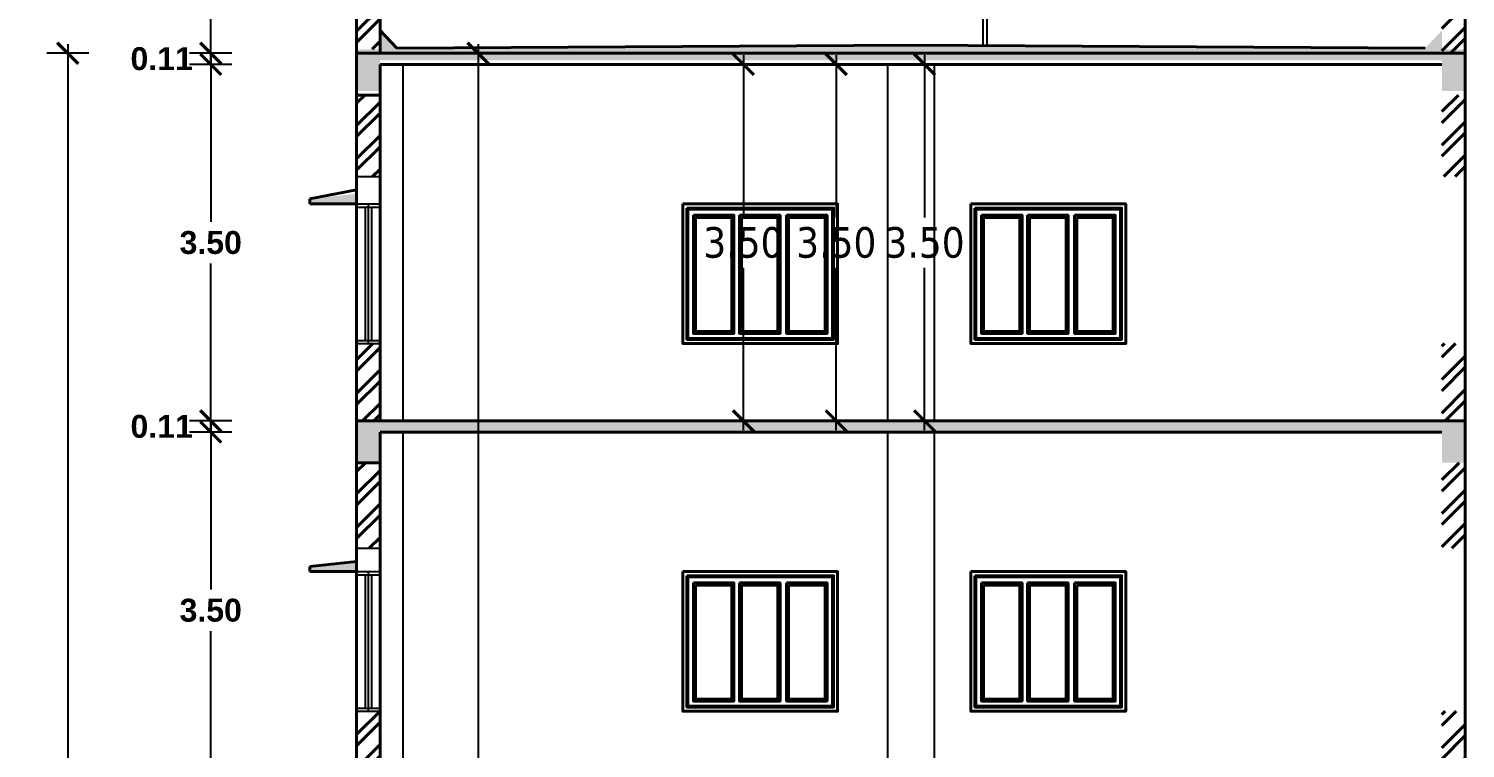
# Model space of a CAD drawing. Header units: metres. Extents: x 2770 to 3790, y -2264 to -643.
# Drawn here: x 3757.29 to 3771.4, y -2222.94 to -2215.88 of the extents above; entities that cross this region are included whole.
import ezdxf

# ---------------------------------------------------------------- set-up
doc = ezdxf.new("R2010")
doc.units = ezdxf.units.M
doc.header["$MEASUREMENT"] = 0
doc.header["$PDMODE"] = 2
doc.layers.add('BLK_1_FLR_1_WC_BATH_HT', color=223, linetype='Continuous')
doc.layers.add('BLK_1_HT_OF_BLDG', color=5, linetype='Continuous')
doc.styles.add('CEN-GOT', font='arialbd.ttf')
doc.styles.add('STYLE1', font='tahoma.ttf', dxfattribs={"height": 0.4})
doc.styles.add('STYLE2', font='tahoma.ttf', dxfattribs={"height": 0.3})
doc.dimstyles.new('STY', dxfattribs={"dimscale": 0.9, "dimtxt": 0.23, "dimasz": 0.18, "dimexe": 0.15, "dimexo": 0.6, "dimgap": 0.1, "dimtad": 1, "dimtih": 1, "dimtoh": 1, "dimzin": 0, "dimdsep": 46, "dimtxsty": 'STYLE1', "dimblk": 'CLOSEDBLANK', "dimcen": 0.09375, "dimdle": 0.1, "dimse1": 1, "dimse2": 1, "dimadec": 0, "dimazin": 0, "dimtfac": 1, "dimtmove": 2, "dimatfit": 2, "dimfxl": 0, "dimtolj": 1, "dimtzin": 0, "dimarcsym": 0})

# ---------------------------------------------------------------- blocks, each defined once
blk = doc.blocks.new('_ArchTick')
at = {"color": 0, "lineweight": 0, "const_width": 0.15}
blk.add_lwpolyline([(-0.5, -0.5), (0.5, 0.5)], dxfattribs=at)
blk = doc.blocks.new('*D333')
at = {"color": 0, "lineweight": -2}
for p, q in [((3759.082, -2219.746), (3759.082, -2221.381)), ((3759.289, -2219.836), (3758.875, -2219.836)), ((3759.082, -2223.426), (3759.082, -2221.791)), ((3759.289, -2223.336), (3758.875, -2223.336))]:
    blk.add_line(p, q, dxfattribs=at)
at = {"layer": 'Defpoints', "color": 0, "linetype": 'ByBlock', "lineweight": -3}
for p in [(3759.082, -2219.836), (3760.745, -2219.836), (3760.745, -2223.336)]:
    blk.add_point(p, dxfattribs=at)
at = {"color": 0, "linetype": 'ByBlock', "lineweight": -2, "xscale": 0.207, "yscale": 0.207, "zscale": 0.207}
for p, rotation in [((3759.082, -2219.836), 90), ((3759.082, -2223.336), 270)]:
    blk.add_blockref('_ArchTick', p, dxfattribs=dict(at, rotation=rotation))
at = {"color": 0, "linetype": 'ByBlock', "lineweight": -3, "insert": (3759.082, -2221.586), "char_height": 0.225, "attachment_point": 5, "style": 'CEN-GOT'}
blk.add_mtext('\\A1;3.50', dxfattribs=at)
blk = doc.blocks.new('*D347')
at = {"color": 0, "lineweight": -2}
for p, q in [((3759.082, -2219.726), (3759.082, -2219.519)), ((3759.289, -2219.726), (3758.875, -2219.726)), ((3759.082, -2219.726), (3759.082, -2219.836)), ((3759.289, -2219.836), (3758.875, -2219.836)), ((3759.082, -2219.836), (3759.082, -2220.043))]:
    blk.add_line(p, q, dxfattribs=at)
at = {"layer": 'Defpoints', "color": 0, "linetype": 'ByBlock', "lineweight": -3}
for p in [(3760.745, -2219.726), (3759.082, -2219.836), (3760.745, -2219.836)]:
    blk.add_point(p, dxfattribs=at)
at = {"color": 0, "linetype": 'ByBlock', "lineweight": -2, "xscale": 0.207, "yscale": 0.207, "zscale": 0.207}
for p, rotation in [((3759.082, -2219.726), 270), ((3759.082, -2219.836), 90)]:
    blk.add_blockref('_ArchTick', p, dxfattribs=dict(at, rotation=rotation))
at = {"color": 0, "linetype": 'ByBlock', "lineweight": -3, "insert": (3758.6, -2219.781), "char_height": 0.225, "attachment_point": 5, "style": 'CEN-GOT'}
blk.add_mtext('\\A1;0.11', dxfattribs=at)
blk = doc.blocks.new('*D348')
at = {"color": 0, "lineweight": -2}
for p, q in [((3759.082, -2216.136), (3759.082, -2217.771)), ((3759.289, -2216.226), (3758.875, -2216.226)), ((3759.082, -2219.816), (3759.082, -2218.181)), ((3759.289, -2219.726), (3758.875, -2219.726))]:
    blk.add_line(p, q, dxfattribs=at)
at = {"layer": 'Defpoints', "color": 0, "linetype": 'ByBlock', "lineweight": -3}
for p in [(3760.745, -2216.226), (3759.082, -2219.726), (3760.745, -2219.726)]:
    blk.add_point(p, dxfattribs=at)
at = {"color": 0, "linetype": 'ByBlock', "lineweight": -2, "xscale": 0.207, "yscale": 0.207, "zscale": 0.207}
for p, rotation in [((3759.082, -2216.226), 90), ((3759.082, -2219.726), 270)]:
    blk.add_blockref('_ArchTick', p, dxfattribs=dict(at, rotation=rotation))
at = {"color": 0, "linetype": 'ByBlock', "lineweight": -3, "insert": (3759.082, -2217.976), "char_height": 0.225, "attachment_point": 5, "style": 'CEN-GOT'}
blk.add_mtext('\\A1;3.50', dxfattribs=at)
blk = doc.blocks.new('*D349')
at = {"color": 0, "lineweight": -2}
for p, q in [((3757.885, -2216.116), (3757.471, -2216.116)), ((3757.678, -2216.026), (3757.678, -2224.406)), ((3757.678, -2233.196), (3757.678, -2224.816)), ((3757.885, -2233.106), (3757.471, -2233.106))]:
    blk.add_line(p, q, dxfattribs=at)
at = {"layer": 'Defpoints', "color": 0, "linetype": 'ByBlock', "lineweight": -3}
for p in [(3760.515, -2216.116), (3757.678, -2233.106), (3760.515, -2233.106)]:
    blk.add_point(p, dxfattribs=at)
at = {"color": 0, "linetype": 'ByBlock', "lineweight": -2, "xscale": 0.207, "yscale": 0.207, "zscale": 0.207}
for p, rotation in [((3757.678, -2216.116), 90), ((3757.678, -2233.106), 270)]:
    blk.add_blockref('_ArchTick', p, dxfattribs=dict(at, rotation=rotation))
at = {"color": 0, "linetype": 'ByBlock', "lineweight": -3, "insert": (3757.678, -2224.611), "char_height": 0.225, "attachment_point": 5, "style": 'CEN-GOT'}
blk.add_mtext('\\A1;16.99', dxfattribs=at)
blk = doc.blocks.new('*D341')
at = {"color": 0, "lineweight": -2}
for p, q in [((3759.082, -2216.116), (3759.082, -2215.909)), ((3759.289, -2216.116), (3758.875, -2216.116)), ((3759.082, -2216.226), (3759.082, -2216.116)), ((3759.289, -2216.226), (3758.875, -2216.226)), ((3759.082, -2216.226), (3759.082, -2216.433))]:
    blk.add_line(p, q, dxfattribs=at)
at = {"layer": 'Defpoints', "color": 0, "linetype": 'ByBlock', "lineweight": -3}
for p in [(3759.082, -2216.116), (3760.745, -2216.116), (3760.745, -2216.226)]:
    blk.add_point(p, dxfattribs=at)
at = {"color": 0, "linetype": 'ByBlock', "lineweight": -2, "xscale": 0.207, "yscale": 0.207, "zscale": 0.207}
for p, rotation in [((3759.082, -2216.116), 270), ((3759.082, -2216.226), 90)]:
    blk.add_blockref('_ArchTick', p, dxfattribs=dict(at, rotation=rotation))
at = {"color": 0, "linetype": 'ByBlock', "lineweight": -3, "insert": (3758.6, -2216.171), "char_height": 0.225, "attachment_point": 5, "style": 'CEN-GOT'}
blk.add_mtext('\\A1;0.11', dxfattribs=at)
blk = doc.blocks.new('*D342')
at = {"color": 0, "lineweight": -2}
for p, q in [((3759.082, -2214.826), (3759.082, -2215.311)), ((3759.289, -2214.916), (3758.875, -2214.916)), ((3759.082, -2216.206), (3759.082, -2215.721)), ((3759.289, -2216.116), (3758.875, -2216.116))]:
    blk.add_line(p, q, dxfattribs=at)
at = {"layer": 'Defpoints', "color": 0, "linetype": 'ByBlock', "lineweight": -3}
for p in [(3759.082, -2214.916), (3760.515, -2214.916), (3760.515, -2216.116)]:
    blk.add_point(p, dxfattribs=at)
at = {"color": 0, "linetype": 'ByBlock', "lineweight": -2, "xscale": 0.207, "yscale": 0.207, "zscale": 0.207}
for p, rotation in [((3759.082, -2214.916), 90), ((3759.082, -2216.116), 270)]:
    blk.add_blockref('_ArchTick', p, dxfattribs=dict(at, rotation=rotation))
at = {"color": 0, "linetype": 'ByBlock', "lineweight": -3, "insert": (3759.082, -2215.516), "char_height": 0.225, "attachment_point": 5, "style": 'CEN-GOT'}
blk.add_mtext('\\A1;1.20', dxfattribs=at)
blk = doc.blocks.new('*D418')
at = {"layer": 'BLK_1_FLR_1_WC_BATH_HT', "color": 0, "lineweight": -2}
for p, q in [((3766.092, -2216.136), (3766.092, -2217.73)), ((3765.885, -2216.226), (3766.299, -2216.226)), ((3766.092, -2219.816), (3766.092, -2218.222)), ((3765.885, -2219.726), (3766.299, -2219.726))]:
    blk.add_line(p, q, dxfattribs=at)
at = {"layer": 'Defpoints', "color": 0, "lineweight": -3}
for p in [(3765.573, -2216.226), (3764.922, -2219.726), (3766.092, -2219.726)]:
    blk.add_point(p, dxfattribs=at)
at = {"layer": 'BLK_1_FLR_1_WC_BATH_HT', "color": 0, "lineweight": -2, "xscale": 0.207, "yscale": 0.207, "zscale": 0.207}
for p, rotation in [((3766.092, -2216.226), 90), ((3766.092, -2219.726), 270)]:
    blk.add_blockref('_ArchTick', p, dxfattribs=dict(at, rotation=rotation))
at = {"layer": 'BLK_1_FLR_1_WC_BATH_HT', "color": 0, "insert": (3766.092, -2217.976), "char_height": 0.3, "attachment_point": 5, "style": 'STYLE2'}
blk.add_mtext('\\A1;3.50', dxfattribs=at)
blk = doc.blocks.new('*D419')
at = {"layer": 'BLK_1_FLR_1_WC_BATH_HT', "color": 0, "lineweight": -2}
for p, q in [((3765.225, -2216.136), (3765.225, -2217.73)), ((3765.018, -2216.226), (3765.432, -2216.226)), ((3765.225, -2219.816), (3765.225, -2218.222)), ((3765.018, -2219.726), (3765.432, -2219.726))]:
    blk.add_line(p, q, dxfattribs=at)
at = {"layer": 'Defpoints', "color": 0, "lineweight": -3}
for p in [(3764.656, -2216.226), (3764.054, -2219.726), (3765.225, -2219.726)]:
    blk.add_point(p, dxfattribs=at)
at = {"layer": 'BLK_1_FLR_1_WC_BATH_HT', "color": 0, "lineweight": -2, "xscale": 0.207, "yscale": 0.207, "zscale": 0.207}
for p, rotation in [((3765.225, -2216.226), 90), ((3765.225, -2219.726), 270)]:
    blk.add_blockref('_ArchTick', p, dxfattribs=dict(at, rotation=rotation))
at = {"layer": 'BLK_1_FLR_1_WC_BATH_HT', "color": 0, "insert": (3765.225, -2217.976), "char_height": 0.3, "attachment_point": 5, "style": 'STYLE2'}
blk.add_mtext('\\A1;3.50', dxfattribs=at)
blk = doc.blocks.new('*D420')
at = {"layer": 'BLK_1_FLR_1_WC_BATH_HT', "color": 0, "lineweight": -2}
for p, q in [((3764.313, -2216.136), (3764.313, -2217.73)), ((3764.106, -2216.226), (3764.52, -2216.226)), ((3764.313, -2219.816), (3764.313, -2218.222)), ((3764.106, -2219.726), (3764.52, -2219.726))]:
    blk.add_line(p, q, dxfattribs=at)
at = {"layer": 'Defpoints', "color": 0, "lineweight": -3}
for p in [(3763.652, -2216.226), (3763.143, -2219.726), (3764.313, -2219.726)]:
    blk.add_point(p, dxfattribs=at)
at = {"layer": 'BLK_1_FLR_1_WC_BATH_HT', "color": 0, "lineweight": -2, "xscale": 0.207, "yscale": 0.207, "zscale": 0.207}
for p, rotation in [((3764.313, -2216.226), 90), ((3764.313, -2219.726), 270)]:
    blk.add_blockref('_ArchTick', p, dxfattribs=dict(at, rotation=rotation))
at = {"layer": 'BLK_1_FLR_1_WC_BATH_HT', "color": 0, "insert": (3764.313, -2217.976), "char_height": 0.3, "attachment_point": 5, "style": 'STYLE2'}
blk.add_mtext('\\A1;3.50', dxfattribs=at)
blk = doc.blocks.new('*D422')
at = {"layer": 'BLK_1_HT_OF_BLDG', "color": 0, "lineweight": -2}
for p, q in [((3761.707, -2216.116), (3761.5, -2216.116)), ((3761.707, -2216.026), (3761.707, -2224.365)), ((3761.707, -2233.196), (3761.707, -2224.857)), ((3761.707, -2233.106), (3761.914, -2233.106))]:
    blk.add_line(p, q, dxfattribs=at)
at = {"layer": 'Defpoints', "color": 0, "lineweight": -3}
for p in [(3761.707, -2216.116), (3761.707, -2216.116), (3761.707, -2233.106)]:
    blk.add_point(p, dxfattribs=at)
at = {"layer": 'BLK_1_HT_OF_BLDG', "color": 0, "lineweight": -2, "xscale": 0.207, "yscale": 0.207, "zscale": 0.207}
for p, rotation in [((3761.707, -2216.116), 90), ((3761.707, -2233.106), 270)]:
    blk.add_blockref('_ArchTick', p, dxfattribs=dict(at, rotation=rotation))
at = {"layer": 'BLK_1_HT_OF_BLDG', "color": 0, "insert": (3761.707, -2224.611), "char_height": 0.3, "attachment_point": 5, "style": 'STYLE2'}
blk.add_mtext('\\A1;16.99', dxfattribs=at)

msp = doc.modelspace()

# ---------------------------------------------------------------- hatches: boundary and pattern name
at = {"linetype": 'ByBlock', "lineweight": 40}
h = msp.add_hatch(dxfattribs=at)
h.set_pattern_fill('ANSI32', scale=0.62, style=0)
h.set_pattern_definition([(45, (-1362.4053, -770.94717), (-0.164402327, 0.164402327), []), (45, (-1362.2957, -770.94717), (-0.164402327, 0.164402327), [])])
h.paths.add_polyline_path([(3760.74458, -2214.91612), (3760.51458, -2214.91612), (3760.51458, -2216.07612), (3760.74458, -2216.07612)])
h.paths.add_polyline_path([(3771.40228, -2214.91612), (3771.17228, -2214.91612), (3771.17228, -2216.11612), (3771.40228, -2216.11612)])
h.paths.add_polyline_path([(3760.62958, -2228.45612), (3760.74458, -2228.45612), (3760.74458, -2228.42612), (3760.62958, -2228.42612)])
h.paths.add_polyline_path([(3760.62958, -2226.15612), (3760.62958, -2226.18612), (3760.51458, -2226.18612), (3760.51458, -2226.94612), (3760.74458, -2226.94612), (3760.74458, -2226.15612)])
h.paths.add_polyline_path([(3760.62958, -2222.54612), (3760.62958, -2222.57612), (3760.51458, -2222.57612), (3760.51458, -2223.33612), (3760.74458, -2223.33612), (3760.74458, -2222.54612)])
h = msp.add_hatch(color=7, dxfattribs=at)
h.dxf.hatch_style = 1
h.paths.add_polyline_path([(3765.95875, -2216.03593), (3763.1849, -2216.05241), (3763.1849, -2216.11593), (3771.1726, -2216.11593), (3771.1726, -2215.89289), (3771.00772, -2216.06593)])
h.paths.add_polyline_path([(3763.1849, -2216.05241), (3760.90978, -2216.06593), (3760.7449, -2215.89289), (3760.7449, -2216.11593), (3763.1849, -2216.11593)])
h = msp.add_hatch(dxfattribs=at)
h.set_pattern_fill('AR-CONC', scale=0.03, style=0)
h.set_pattern_definition([(50, (-1362.40531, -770.94717), (0.215178055, -0.0188256405), [0.0225, -0.2475]), (355, (-1362.40531, -770.94717), (-0.0416254, 0.22565764), [0.018, -0.198]), (100.4514445, (-1362.38738, -770.94874), (0.173552654, 0.206831997), [0.019122058, -0.210342634]), (46.1842, (-1362.4053, -770.88717), (0.320172399, -0.049655784), [0.03375, -0.37125]), (96.6356355, (-1362.37863, -770.8913), (0.280398584, 0.29223558), [0.028683103, -0.315514128]), (351.184164, (-1362.4053, -770.88717), (0.280398584, 0.29223558), [0.027, -0.297]), (21, (-1362.37531, -770.90217), (0.1790721156, -0.120785667), [0.0225, -0.2475]), (326, (-1362.37531, -770.90217), (0.0729946, 0.2175450135), [0.018, -0.198]), (71.4514447, (-1362.36039, -770.91223), (0.252066713, 0.096759346), [0.019122057, -0.210342634]), (37.5, (-1362.40531, -770.94717), (0.0036479566, 0.0998681561), [0, -0.1956, 0, -0.201, 0, -0.19875]), (7.5, (-1362.40531, -770.94717), (0.0789208612, 0.1183235136), [0, -0.1146, 0, -0.1911, 0, -0.07575]), (327.5, (-1362.47221, -770.94717), (0.1601467309, -0.0067664615), [0, -0.075, 0, -0.234, 0, -0.3105]), (317.5, (-1362.50221, -770.94717), (0.1749558508, 0.0300314947), [0, -0.0975, 0, -0.1554, 0, -0.2205])])
h.paths.add_polyline_path([(3771.40228, -2216.07612), (3760.51458, -2216.07612), (3760.51458, -2216.48612), (3760.74458, -2216.48612), (3760.74458, -2216.18612), (3771.17228, -2216.18612), (3771.17228, -2216.48612), (3771.40228, -2216.48612)])
h.paths.add_polyline_path([(3760.51458, -2220.13612), (3760.74458, -2220.13612), (3760.74458, -2219.83612), (3771.17228, -2219.83612), (3771.17228, -2220.13612), (3771.40228, -2220.13612), (3771.40228, -2219.72612), (3760.51458, -2219.72612)])
h.paths.add_polyline_path([(3760.74458, -2223.44612), (3771.17228, -2223.44612), (3771.17228, -2223.74612), (3771.40228, -2223.74612), (3771.40228, -2223.33612), (3760.51458, -2223.33612), (3760.51458, -2223.74612), (3760.74458, -2223.74612)])
h.paths.add_polyline_path([(3760.51458, -2227.35612), (3760.74458, -2227.35612), (3760.74458, -2227.05612), (3771.17228, -2227.05612), (3771.17228, -2227.35612), (3771.40228, -2227.35612), (3771.40228, -2226.94612), (3760.51458, -2226.94612)])
h = msp.add_hatch(dxfattribs=at)
h.set_pattern_fill('ANSI32', scale=0.62, style=0)
h.paths.add_polyline_path([(3760.74458, -2229.79612), (3760.51458, -2229.79612), (3760.51458, -2230.55612), (3760.74458, -2230.55612)])
h.paths.add_polyline_path([(3760.51458, -2228.19612), (3760.74458, -2228.19612), (3760.74458, -2227.35612), (3760.51458, -2227.35612)])
h.paths.add_polyline_path([(3760.51458, -2224.58612), (3760.74458, -2224.58612), (3760.74458, -2223.74612), (3760.51458, -2223.74612)])
h.paths.add_polyline_path([(3760.74458, -2220.13612), (3760.51458, -2220.13612), (3760.51458, -2220.97612), (3760.74458, -2220.97612)])
h.paths.add_polyline_path([(3760.74458, -2218.96612), (3760.51458, -2218.96612), (3760.51458, -2219.72612), (3760.74458, -2219.72612)])
h.paths.add_polyline_path([(3760.74458, -2217.32612), (3760.74458, -2216.52612), (3760.51458, -2216.52612), (3760.51458, -2217.32612)])
h = msp.add_hatch(dxfattribs=at)
h.set_pattern_fill('ANSI32', scale=0.62, style=0)
h.paths.add_polyline_path([(3771.17228, -2220.97612), (3771.40228, -2220.97612), (3771.40228, -2220.13612), (3771.17228, -2220.13612)])
h.paths.add_polyline_path([(3771.40228, -2222.57612), (3771.17228, -2222.57612), (3771.17228, -2223.33612), (3771.40228, -2223.33612)])
h.paths.add_polyline_path([(3771.17228, -2217.32612), (3771.40228, -2217.32612), (3771.40228, -2216.52612), (3771.17228, -2216.52612)])
h.paths.add_polyline_path([(3771.40228, -2218.96612), (3771.17228, -2218.96612), (3771.17228, -2219.72612), (3771.40228, -2219.72612)])
h.paths.add_polyline_path([(3771.17228, -2228.19612), (3771.40228, -2228.19612), (3771.40228, -2227.35612), (3771.17228, -2227.35612)])
h.paths.add_polyline_path([(3771.40228, -2229.79612), (3771.17228, -2229.79612), (3771.17228, -2230.55612), (3771.40228, -2230.55612)])
h = msp.add_hatch(color=7, dxfattribs=at)
h.dxf.hatch_style = 1
h.paths.add_polyline_path([(3760.51458, -2217.49612), (3760.05458, -2217.54612), (3760.05458, -2217.59612), (3760.51458, -2217.59612)])
h = msp.add_hatch(color=7, dxfattribs=at)
h.dxf.hatch_style = 1
h.paths.add_polyline_path([(3763.7584, -2218.92612), (3765.1984, -2218.92612), (3765.1984, -2217.63612), (3763.7584, -2217.63612)])
h.paths.add_polyline_path([(3763.7684, -2218.91612), (3765.1884, -2218.91612), (3765.1884, -2217.64612), (3763.7684, -2217.64612)], flags=16)
h = msp.add_hatch(color=7, dxfattribs=at)
h.dxf.hatch_style = 1
h.paths.add_polyline_path([(3766.58728, -2218.92612), (3768.02728, -2218.92612), (3768.02728, -2217.63612), (3766.58728, -2217.63612)])
h.paths.add_polyline_path([(3766.59728, -2218.91612), (3768.01728, -2218.91612), (3768.01728, -2217.64612), (3766.59728, -2217.64612)], flags=16)
h = msp.add_hatch(color=7, dxfattribs=at)
h.dxf.hatch_style = 1
h.paths.add_polyline_path([(3760.51458, -2221.10612), (3760.05458, -2221.15612), (3760.05458, -2221.20612), (3760.51458, -2221.20612)])
h = msp.add_hatch(color=7, dxfattribs=at)
h.dxf.hatch_style = 1
h.paths.add_polyline_path([(3763.7584, -2222.53612), (3765.1984, -2222.53612), (3765.1984, -2221.24612), (3763.7584, -2221.24612)])
h.paths.add_polyline_path([(3763.7684, -2222.52612), (3765.1884, -2222.52612), (3765.1884, -2221.25612), (3763.7684, -2221.25612)], flags=16)
h = msp.add_hatch(color=7, dxfattribs=at)
h.dxf.hatch_style = 1
h.paths.add_polyline_path([(3766.58728, -2222.53612), (3768.02728, -2222.53612), (3768.02728, -2221.24612), (3766.58728, -2221.24612)])
h.paths.add_polyline_path([(3766.59728, -2222.52612), (3768.01728, -2222.52612), (3768.01728, -2221.25612), (3766.59728, -2221.25612)], flags=16)

# ---------------------------------------------------------------- linework, layer by layer
at = {"color": 7, "linetype": 'ByBlock', "lineweight": 40}
for p, q in [((3760.51458, -2233.10612), (3760.51458, -2214.91612)), ((3760.74458, -2216.11612), (3760.74458, -2214.91612)), ((3771.40228, -2233.10612), (3771.40228, -2214.91612)), ((3760.7449, -2215.89289), (3760.90978, -2216.06593)), ((3760.51458, -2216.11612), (3771.40228, -2216.11612)), ((3765.95875, -2216.03593), (3760.90978, -2216.06593)), ((3765.95875, -2216.03593), (3771.00772, -2216.06593)), ((3760.74458, -2219.72612), (3760.74458, -2216.22612)), ((3760.74458, -2216.22612), (3771.17228, -2216.22612)), ((3760.51458, -2216.52612), (3760.74458, -2216.52612)), ((3760.05458, -2217.54612), (3760.51458, -2217.45612)), ((3760.05458, -2217.59612), (3760.05458, -2217.54612)), ((3760.51458, -2217.59612), (3760.05458, -2217.59612)), ((3760.51458, -2219.72612), (3771.40228, -2219.72612)), ((3760.74458, -2223.33612), (3760.74458, -2219.83612)), ((3760.74458, -2219.83612), (3771.17228, -2219.83612)), ((3760.51458, -2220.13612), (3760.74458, -2220.13612)), ((3760.05458, -2221.15612), (3760.51458, -2221.10612)), ((3760.05458, -2221.20612), (3760.05458, -2221.15612)), ((3760.51458, -2221.20612), (3760.05458, -2221.20612))]:
    msp.add_line(p, q, dxfattribs=at)
at = {"color": 5, "linetype": 'ByBlock', "lineweight": -3}
for points in [[(3766.66562, -2215.65578), (3766.66329, -2216.04816)], [(3766.70518, -2215.63524), (3766.70272, -2216.0484)]]:
    msp.add_lwpolyline(points, dxfattribs=at)
at = {"color": 7, "linetype": 'ByBlock', "lineweight": -3}
for points in [[(3760.97228, -2219.72612), (3760.97228, -2216.22612)], [(3765.72843, -2216.22612), (3765.72843, -2219.72612)], [(3766.18843, -2219.72612), (3766.18843, -2216.22612)], [(3760.51458, -2217.32612), (3760.74458, -2217.32612)], [(3760.51458, -2217.59612), (3760.74458, -2217.59612)], [(3760.51458, -2217.62612), (3760.74458, -2217.62612)], [(3760.59958, -2217.62612), (3760.59958, -2218.93612)], [(3760.62958, -2217.59612), (3760.62958, -2218.96612)], [(3760.65958, -2217.62612), (3760.65958, -2218.93612)], [(3760.51458, -2218.93612), (3760.74458, -2218.93612)], [(3760.51458, -2218.96612), (3760.74458, -2218.96612)], [(3760.97228, -2223.33612), (3760.97228, -2219.83612)], [(3765.72843, -2219.83612), (3765.72843, -2223.33612)], [(3766.18843, -2223.33612), (3766.18843, -2219.83612)], [(3760.51458, -2220.97612), (3760.74458, -2220.97612)], [(3760.51458, -2221.20612), (3760.74458, -2221.20612)], [(3760.62958, -2221.20612), (3760.62958, -2222.57612)], [(3760.51458, -2221.23612), (3760.74458, -2221.23612)], [(3760.59958, -2221.23612), (3760.59958, -2222.54612)], [(3760.65958, -2221.23612), (3760.65958, -2222.54612)], [(3760.51458, -2222.54612), (3760.74458, -2222.54612)], [(3760.51458, -2222.57612), (3760.74458, -2222.57612)]]:
    msp.add_lwpolyline(points, dxfattribs=at)
at = {"color": 7, "linetype": 'ByBlock', "lineweight": 40}
for points in [[(3763.7184, -2217.59612), (3765.2384, -2217.59612), (3765.2384, -2218.96612), (3763.7184, -2218.96612)], [(3763.7584, -2217.63612), (3765.1984, -2217.63612), (3765.1984, -2218.92612), (3763.7584, -2218.92612)], [(3763.7684, -2217.64612), (3765.1884, -2217.64612), (3765.1884, -2218.91612), (3763.7684, -2218.91612)], [(3766.54728, -2217.59612), (3768.06728, -2217.59612), (3768.06728, -2218.96612), (3766.54728, -2218.96612)], [(3766.58728, -2217.63612), (3768.02728, -2217.63612), (3768.02728, -2218.92612), (3766.58728, -2218.92612)], [(3766.59728, -2217.64612), (3768.01728, -2217.64612), (3768.01728, -2218.91612), (3766.59728, -2218.91612)], [(3763.82261, -2217.7072), (3764.22059, -2217.7072), (3764.22059, -2218.86682), (3763.82261, -2218.86682)], [(3763.84261, -2217.7272), (3764.20059, -2217.7272), (3764.20059, -2218.84682), (3763.84261, -2218.84682)], [(3764.2747, -2217.7072), (3764.67268, -2217.7072), (3764.67268, -2218.86682), (3764.2747, -2218.86682)], [(3764.2947, -2217.7272), (3764.65268, -2217.7272), (3764.65268, -2218.84682), (3764.2947, -2218.84682)], [(3764.73727, -2217.7072), (3765.13526, -2217.7072), (3765.13526, -2218.86682), (3764.73727, -2218.86682)], [(3764.75727, -2217.7272), (3765.11526, -2217.7272), (3765.11526, -2218.84682), (3764.75727, -2218.84682)], [(3766.65149, -2217.7072), (3767.04947, -2217.7072), (3767.04947, -2218.86682), (3766.65149, -2218.86682)], [(3766.67149, -2217.7272), (3767.02947, -2217.7272), (3767.02947, -2218.84682), (3766.67149, -2218.84682)], [(3767.10358, -2217.7072), (3767.50156, -2217.7072), (3767.50156, -2218.86682), (3767.10358, -2218.86682)], [(3767.12358, -2217.7272), (3767.48156, -2217.7272), (3767.48156, -2218.84682), (3767.12358, -2218.84682)], [(3767.56615, -2217.7072), (3767.96413, -2217.7072), (3767.96413, -2218.86682), (3767.56615, -2218.86682)], [(3767.58615, -2217.7272), (3767.94413, -2217.7272), (3767.94413, -2218.84682), (3767.58615, -2218.84682)], [(3763.7184, -2221.20612), (3765.2384, -2221.20612), (3765.2384, -2222.57612), (3763.7184, -2222.57612)], [(3766.54728, -2221.20612), (3768.06728, -2221.20612), (3768.06728, -2222.57612), (3766.54728, -2222.57612)], [(3763.7584, -2221.24612), (3765.1984, -2221.24612), (3765.1984, -2222.53612), (3763.7584, -2222.53612)], [(3763.7684, -2221.25612), (3765.1884, -2221.25612), (3765.1884, -2222.52612), (3763.7684, -2222.52612)], [(3763.82261, -2221.3172), (3764.22059, -2221.3172), (3764.22059, -2222.47682), (3763.82261, -2222.47682)], [(3763.84261, -2221.3372), (3764.20059, -2221.3372), (3764.20059, -2222.45682), (3763.84261, -2222.45682)], [(3764.2747, -2221.3172), (3764.67268, -2221.3172), (3764.67268, -2222.47682), (3764.2747, -2222.47682)], [(3764.2947, -2221.3372), (3764.65268, -2221.3372), (3764.65268, -2222.45682), (3764.2947, -2222.45682)], [(3764.73727, -2221.3172), (3765.13526, -2221.3172), (3765.13526, -2222.47682), (3764.73727, -2222.47682)], [(3764.75727, -2221.3372), (3765.11526, -2221.3372), (3765.11526, -2222.45682), (3764.75727, -2222.45682)], [(3766.58728, -2221.24612), (3768.02728, -2221.24612), (3768.02728, -2222.53612), (3766.58728, -2222.53612)], [(3766.59728, -2221.25612), (3768.01728, -2221.25612), (3768.01728, -2222.52612), (3766.59728, -2222.52612)], [(3766.65149, -2221.3172), (3767.04947, -2221.3172), (3767.04947, -2222.47682), (3766.65149, -2222.47682)], [(3766.67149, -2221.3372), (3767.02947, -2221.3372), (3767.02947, -2222.45682), (3766.67149, -2222.45682)], [(3767.10358, -2221.3172), (3767.50156, -2221.3172), (3767.50156, -2222.47682), (3767.10358, -2222.47682)], [(3767.12358, -2221.3372), (3767.48156, -2221.3372), (3767.48156, -2222.45682), (3767.12358, -2222.45682)], [(3767.56615, -2221.3172), (3767.96413, -2221.3172), (3767.96413, -2222.47682), (3767.56615, -2222.47682)], [(3767.58615, -2221.3372), (3767.94413, -2221.3372), (3767.94413, -2222.45682), (3767.58615, -2222.45682)]]:
    msp.add_lwpolyline(points, close=True, dxfattribs=at)

# ---------------------------------------------------------------- dimensions: what is measured, and where the dimension line sits
at = {"color": 7, "linetype": 'ByBlock', "lineweight": -3}
for base, p1, p2, picture, middle in [((3759.08154, -2214.91612), (3760.51458, -2216.11612), (3760.51458, -2214.91612), '*D342', (3759.08154, -2215.51612)), ((3757.67812, -2233.10612), (3760.51458, -2216.11612), (3760.51458, -2233.10612), '*D349', (3757.67812, -2224.61112)), ((3759.08154, -2216.11612), (3760.74458, -2216.22612), (3760.74458, -2216.11612), '*D341', (3758.59979, -2216.17112)), ((3759.08154, -2219.72612), (3760.74458, -2216.22612), (3760.74458, -2219.72612), '*D348', (3759.08154, -2217.97612)), ((3759.08154, -2219.83612), (3760.74458, -2219.72612), (3760.74458, -2219.83612), '*D347', (3758.59979, -2219.78112)), ((3759.08154, -2219.83612), (3760.74458, -2223.33612), (3760.74458, -2219.83612), '*D333', (3759.08154, -2221.58612))]:
    dim = msp.add_linear_dim(base=base, p1=p1, p2=p2, angle=90, dimstyle='STY', override={"dimtxt": 0.25, "dimasz": 0.23, "dimexe": 0.23, "dimexo": 0.23, "dimtxsty": 'CEN-GOT', "dimblk": 'ArchTick', "dimcen": 0.23, "dimse1": 0, "dimse2": 0, "dimldrblk": 'ArchTick', "dimfxl": 0.23, "dimfxlon": 1, "dimtfill": 1, "dimtfillclr": 256, "dimarcsym": 1}, dxfattribs=at)
    dim.commit()
    dim.dimension.update_dxf_attribs({"geometry": picture, "text_midpoint": middle})
at = {"layer": 'BLK_1_FLR_1_WC_BATH_HT', "color": 223}
for base, p1, p2, picture, middle in [((3764.31304, -2219.72612), (3763.65156, -2216.22612), (3763.14251, -2219.72612), '*D420', (3764.31304, -2217.97612)), ((3765.22471, -2219.72612), (3764.6564, -2216.22612), (3764.05418, -2219.72612), '*D419', (3765.22471, -2217.97612)), ((3766.09234, -2219.72612), (3765.57312, -2216.22612), (3764.92181, -2219.72612), '*D418', (3766.09234, -2217.97612))]:
    dim = msp.add_linear_dim(base=base, p1=p1, p2=p2, angle=90, dimstyle='STY', override={"dimtxt": 0.3, "dimasz": 0.23, "dimexe": 0.23, "dimexo": 0.23, "dimtxsty": 'STYLE2', "dimblk": 'ArchTick', "dimcen": 0.23, "dimse1": 0, "dimse2": 0, "dimldrblk": 'ArchTick', "dimfxl": 0.23, "dimfxlon": 1, "dimtfill": 1, "dimtfillclr": 256, "dimarcsym": 1}, dxfattribs=at)
    dim.commit()
    dim.dimension.update_dxf_attribs({"geometry": picture, "text_midpoint": middle})
at = {"layer": 'BLK_1_HT_OF_BLDG', "color": 5}
dim = msp.add_linear_dim(base=(3761.70745, -2216.11612), p1=(3761.70745, -2233.10612), p2=(3761.70745, -2216.11612), angle=90, dimstyle='STY', override={"dimtxt": 0.3, "dimasz": 0.23, "dimexe": 0.23, "dimexo": 0.23, "dimtxsty": 'STYLE2', "dimblk": 'ArchTick', "dimcen": 0.23, "dimse1": 0, "dimse2": 0, "dimldrblk": 'ArchTick', "dimfxl": 0.23, "dimfxlon": 1, "dimtfill": 1, "dimtfillclr": 256, "dimarcsym": 1}, dxfattribs=at)
dim.commit()
dim.dimension.update_dxf_attribs({"geometry": '*D422', "text_midpoint": (3761.70745, -2224.61112)})

doc.saveas('drawing.dxf')
